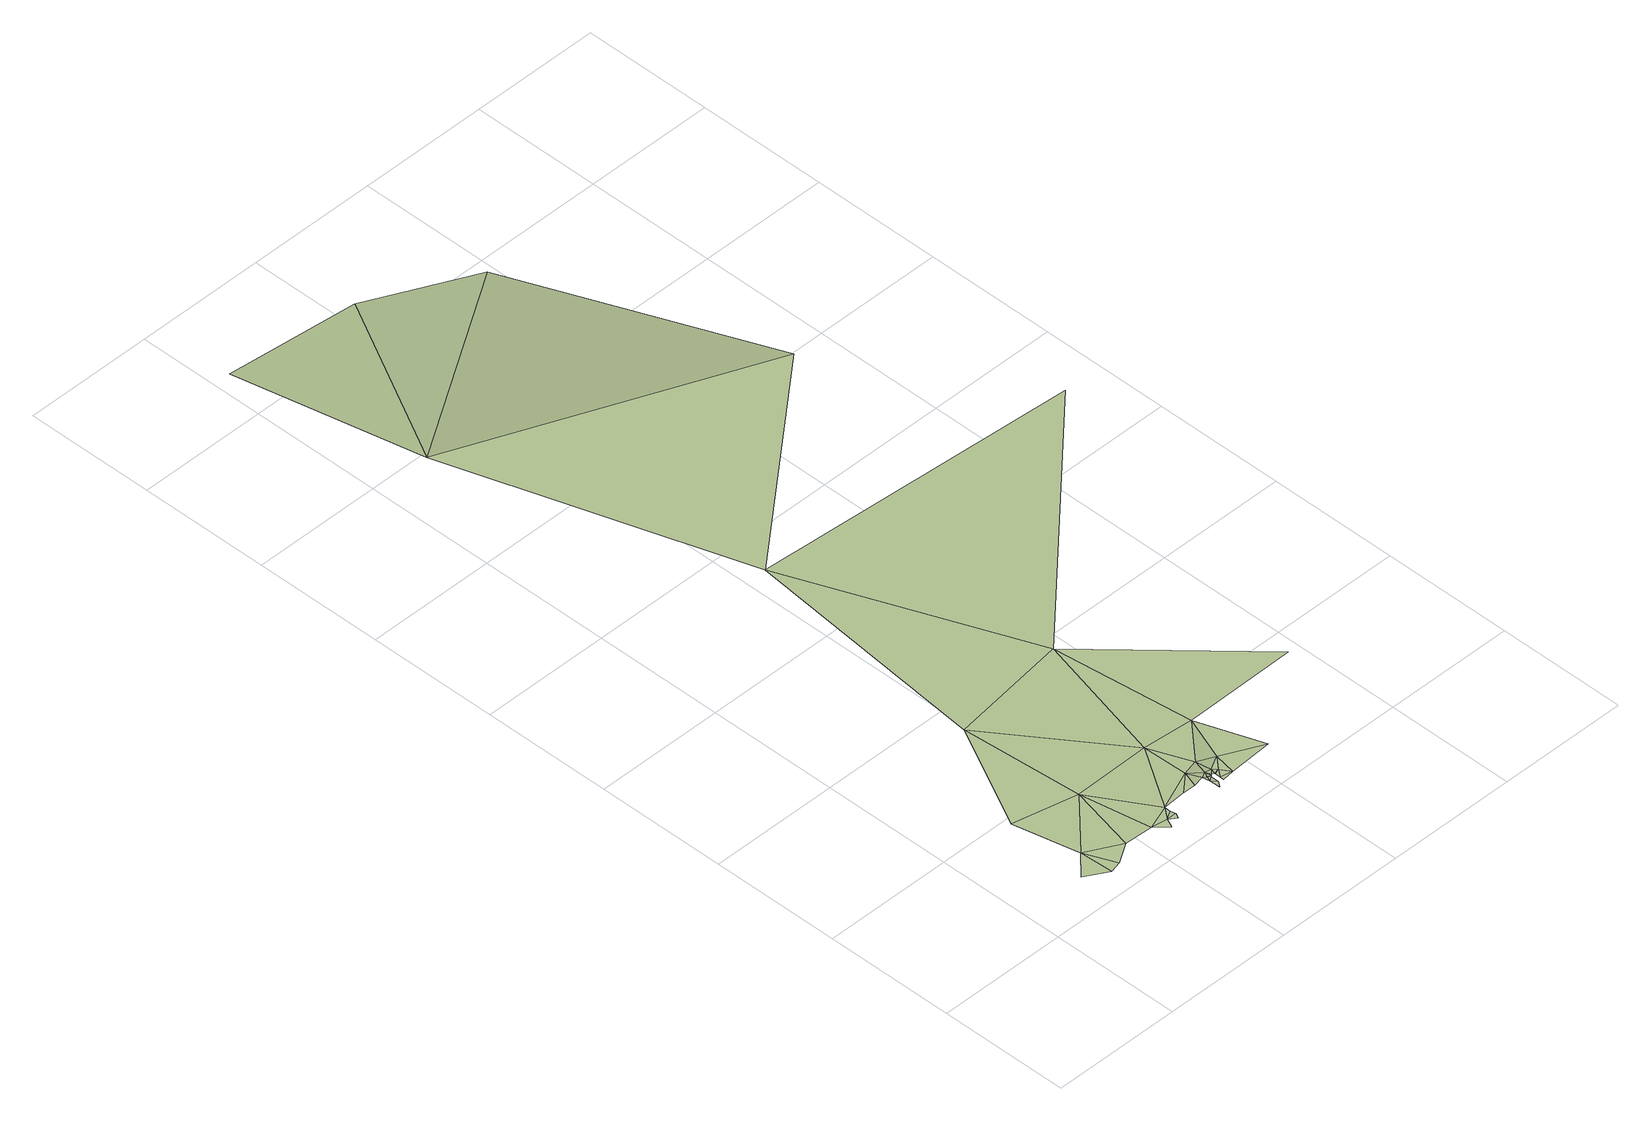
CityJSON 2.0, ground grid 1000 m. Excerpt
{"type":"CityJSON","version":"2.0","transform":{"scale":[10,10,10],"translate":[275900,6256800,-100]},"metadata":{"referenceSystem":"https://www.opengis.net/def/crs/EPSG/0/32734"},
"CityObjects":{
"terrain1":{"type":"TINRelief","geometry":[{"type":"CompositeSurface","lod":"1","boundaries":[[[0,1,2]],[[0,3,1]],[[1,3,4]],[[5,6,1]],[[5,1,4]],[[5,4,7]],[[6,5,8]],[[7,9,10]],[[5,7,11]],[[7,10,11]],[[10,12,13]],[[14,10,13]],[[11,10,14]],[[15,5,11]],[[5,15,8]],[[11,16,17]],[[11,17,15]],[[18,17,16]],[[19,17,18]],[[20,21,22]],[[22,23,19]],[[24,22,21]],[[23,22,24]],[[25,17,19]],[[23,25,19]],[[24,26,23]],[[23,26,25]],[[25,26,27]],[[17,25,28]],[[15,17,28]],[[25,27,29]],[[27,30,29]],[[31,32,33]],[[30,33,32]],[[34,31,35]],[[29,28,25]],[[32,29,30]],[[32,31,34]],[[29,32,36]],[[29,36,28]],[[37,8,15]],[[32,34,36]],[[15,28,38]],[[38,28,36]],[[34,39,36]],[[37,40,8]],[[36,39,38]],[[15,38,37]],[[37,38,41]],[[42,43,44]],[[44,40,45]],[[46,40,37]],[[42,44,47]],[[47,44,45]]]}]}
},
"vertices":[
[53,5,27],[52,31,27],[36,15,27],[62,7,27],[78,17,27],[90,70,27],[41,81,27],[100,16,27],[84,164,26],[109,7,27],[112,14,27],[119,23,27],[118,10,27],[120,14,27],[119,18,27],[150,71,27],[137,24,27],[151,36,27],[147,24,27],[155,25,28],[156,11,28],[159,15,28],[156,19,28],[157,23,28],[159,21,28],[159,27,28],[160,22,28],[161,23,28],[163,39,27],[164,26,28],[163,22,28],[163,17,28],[167,23,28],[163,21,28],[172,15,28],[163,14,28],[175,32,28],[177,177,26],[189,68,27],[206,17,28],[104,358,26],[277,69,27],[100,713,29],[3,728,23],[31,583,26],[261,486,26],[357,342,24],[195,690,9]
]}
